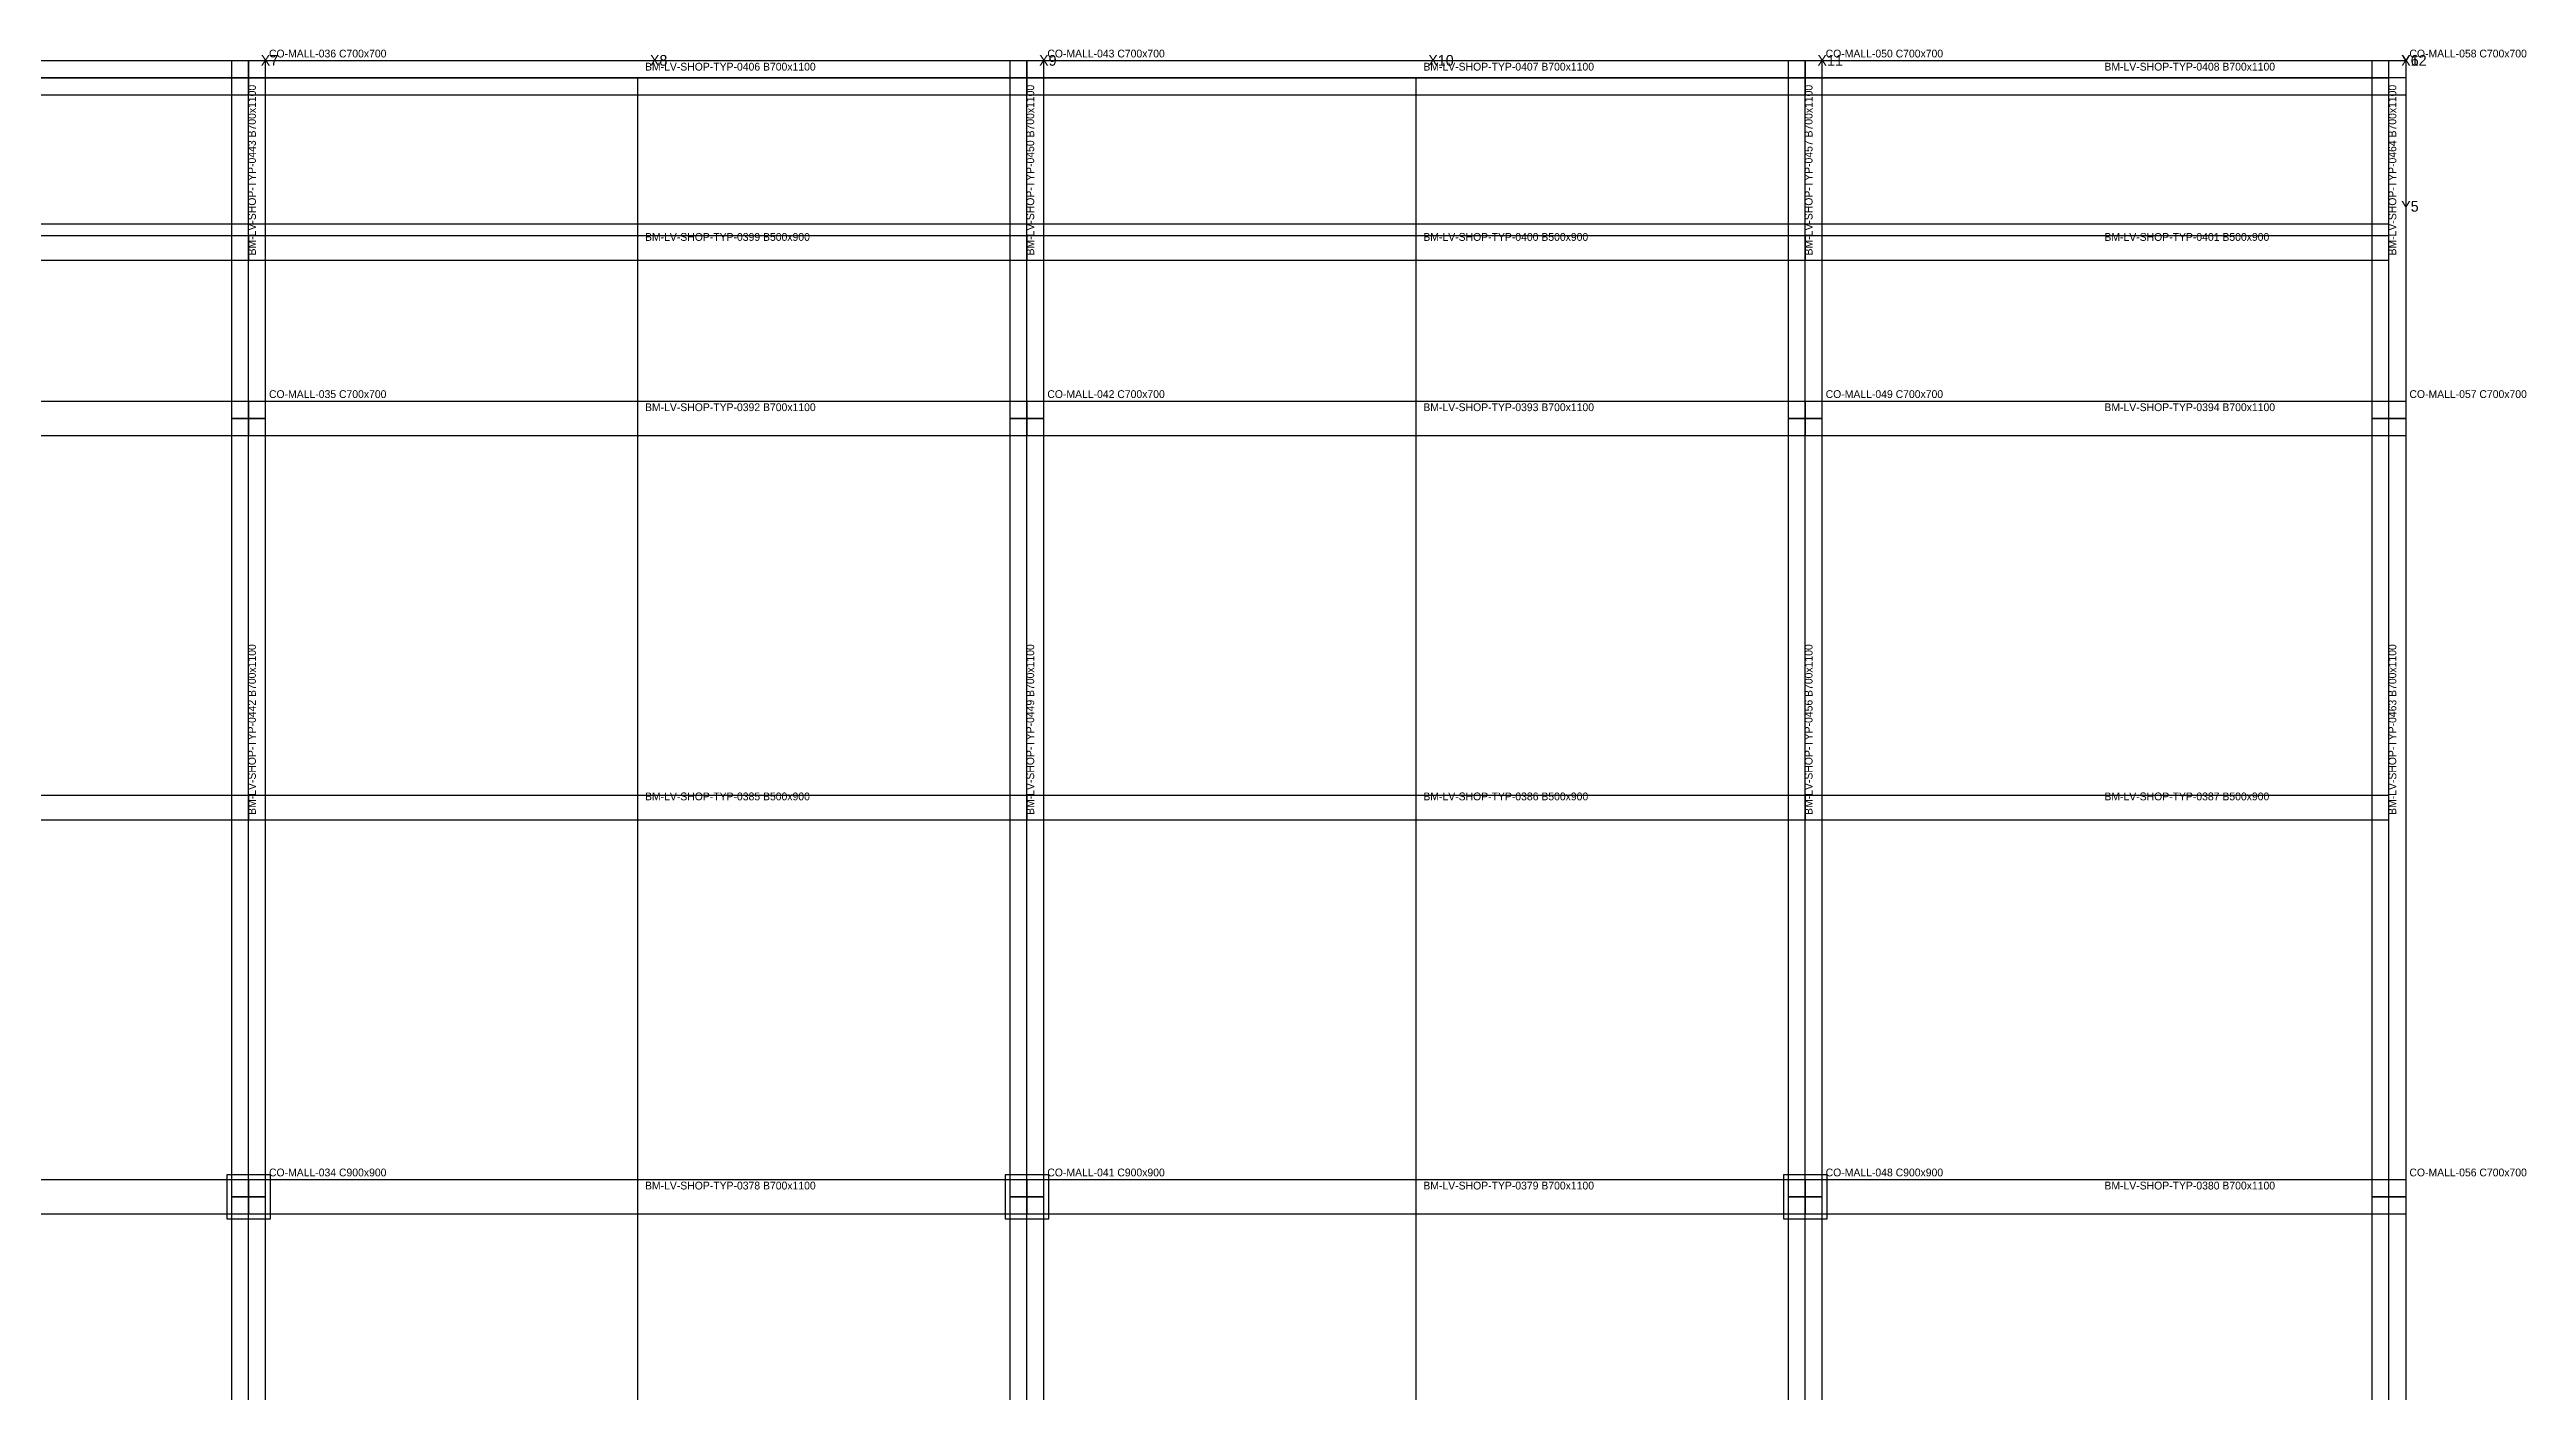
# Model space of a CAD drawing. Header units: millimetres. Extents: x -450 to 225826, y -254450 to 109948.
# Drawn here: x 55909 to 106826, y -52002 to -24418 of the extents above; entities that cross this region are included whole.
import ezdxf

# ---------------------------------------------------------------- set-up
doc = ezdxf.new("R2010")
doc.units = ezdxf.units.MM
for name, color, linetype in [('LV-SHOP-TYP_BEAM', 5, 'Continuous'), ('LV-SHOP-TYP_COLUMN', 1, 'Continuous'), ('LV-SHOP-TYP_GRID', 8, 'Continuous'), ('LV-SHOP-TYP_KEEP_OUT', 4, 'Continuous'), ('LV-SHOP-TYP_SLAB', 7, 'Continuous'), ('TEXT', 7, 'Continuous')]:
    doc.layers.add(name, color=color, linetype=linetype)

msp = doc.modelspace()

# ---------------------------------------------------------------- linework, layer by layer
at = {"layer": 'LV-SHOP-TYP_BEAM'}
for points in [[(44000, -24650), (44000, -25350), (60000, -25350), (60000, -24650), (44000, -24650)], [(60000, -24650), (60000, -25350), (76000, -25350), (76000, -24650), (60000, -24650)], [(76000, -24650), (76000, -25350), (92000, -25350), (92000, -24650), (76000, -24650)], [(92000, -24650), (92000, -25350), (104000, -25350), (104000, -24650), (92000, -24650)], [(59650, -32000), (60350, -32000), (60350, -25000), (59650, -25000), (59650, -32000)], [(75650, -32000), (76350, -32000), (76350, -25000), (75650, -25000), (75650, -32000)], [(91650, -32000), (92350, -32000), (92350, -25000), (91650, -25000), (91650, -32000)], [(103650, -32000), (104350, -32000), (104350, -25000), (103650, -25000), (103650, -32000)], [(44000, -28250), (44000, -28750), (60000, -28750), (60000, -28250), (44000, -28250)], [(60000, -28250), (60000, -28750), (76000, -28750), (76000, -28250), (60000, -28250)], [(76000, -28250), (76000, -28750), (92000, -28750), (92000, -28250), (76000, -28250)], [(92000, -28250), (92000, -28750), (104000, -28750), (104000, -28250), (92000, -28250)], [(44000, -31650), (44000, -32350), (60000, -32350), (60000, -31650), (44000, -31650)], [(59650, -48000), (60350, -48000), (60350, -32000), (59650, -32000), (59650, -48000)], [(60000, -31650), (60000, -32350), (76000, -32350), (76000, -31650), (60000, -31650)], [(75650, -48000), (76350, -48000), (76350, -32000), (75650, -32000), (75650, -48000)], [(76000, -31650), (76000, -32350), (92000, -32350), (92000, -31650), (76000, -31650)], [(91650, -48000), (92350, -48000), (92350, -32000), (91650, -32000), (91650, -48000)], [(92000, -31650), (92000, -32350), (104000, -32350), (104000, -31650), (92000, -31650)], [(103650, -48000), (104350, -48000), (104350, -32000), (103650, -32000), (103650, -48000)], [(44000, -39750), (44000, -40250), (60000, -40250), (60000, -39750), (44000, -39750)], [(60000, -39750), (60000, -40250), (76000, -40250), (76000, -39750), (60000, -39750)], [(76000, -39750), (76000, -40250), (92000, -40250), (92000, -39750), (76000, -39750)], [(92000, -39750), (92000, -40250), (104000, -40250), (104000, -39750), (92000, -39750)], [(44000, -47650), (44000, -48350), (60000, -48350), (60000, -47650), (44000, -47650)], [(60000, -47650), (60000, -48350), (76000, -48350), (76000, -47650), (60000, -47650)], [(76000, -47650), (76000, -48350), (92000, -48350), (92000, -47650), (76000, -47650)], [(92000, -47650), (92000, -48350), (104000, -48350), (104000, -47650), (92000, -47650)], [(59650, -64000), (60350, -64000), (60350, -48000), (59650, -48000), (59650, -64000)], [(75650, -64000), (76350, -64000), (76350, -48000), (75650, -48000), (75650, -64000)], [(91650, -64000), (92350, -64000), (92350, -48000), (91650, -48000), (91650, -64000)], [(103650, -64000), (104350, -64000), (104350, -48000), (103650, -48000), (103650, -64000)]]:
    msp.add_lwpolyline(points, close=True, dxfattribs=at)
at = {"layer": 'LV-SHOP-TYP_COLUMN'}
for points in [[(59650, -25350), (60350, -25350), (60350, -24650), (59650, -24650), (59650, -25350)], [(75650, -25350), (76350, -25350), (76350, -24650), (75650, -24650), (75650, -25350)], [(91650, -25350), (92350, -25350), (92350, -24650), (91650, -24650), (91650, -25350)], [(103650, -25350), (104350, -25350), (104350, -24650), (103650, -24650), (103650, -25350)], [(59650, -32350), (60350, -32350), (60350, -31650), (59650, -31650), (59650, -32350)], [(75650, -32350), (76350, -32350), (76350, -31650), (75650, -31650), (75650, -32350)], [(91650, -32350), (92350, -32350), (92350, -31650), (91650, -31650), (91650, -32350)], [(103650, -32350), (104350, -32350), (104350, -31650), (103650, -31650), (103650, -32350)], [(59550, -48450), (60450, -48450), (60450, -47550), (59550, -47550), (59550, -48450)], [(75550, -48450), (76450, -48450), (76450, -47550), (75550, -47550), (75550, -48450)], [(91550, -48450), (92450, -48450), (92450, -47550), (91550, -47550), (91550, -48450)], [(103650, -48350), (104350, -48350), (104350, -47650), (103650, -47650), (103650, -48350)]]:
    msp.add_lwpolyline(points, close=True, dxfattribs=at)
at = {"layer": 'LV-SHOP-TYP_GRID'}
for points in [[(0, -25000), (104000, -25000)], [(60000, -127000), (60000, -25000)], [(68000, -127000), (68000, -25000)], [(76000, -127000), (76000, -25000)], [(84000, -127000), (84000, -25000)], [(92000, -127000), (92000, -25000)], [(104000, -127000), (104000, -25000)], [(0, -28000), (104000, -28000)]]:
    msp.add_lwpolyline(points, dxfattribs=at)
at = {"layer": 'LV-SHOP-TYP_KEEP_OUT'}
msp.add_lwpolyline([(0, -28000), (104000, -28000), (104000, -25000), (0, -25000), (0, -28000)], close=True, dxfattribs=at)
at = {"layer": 'LV-SHOP-TYP_SLAB'}
msp.add_lwpolyline([(0, -127000), (104000, -127000), (104000, -25000), (0, -25000), (0, -127000)], close=True, dxfattribs=at)

# ---------------------------------------------------------------- texts
at = {"layer": 'TEXT'}
for s, height, p in [('CO-MALL-036 C700x700', 160, (60420, -24580)), ('CO-MALL-043 C700x700', 160, (76420, -24580)), ('CO-MALL-050 C700x700', 160, (92420, -24580)), ('CO-MALL-058 C700x700', 160, (104420, -24580)), ('X7', 220, (60250, -24750)), ('BM-LV-SHOP-TYP-0406 B700x1100', 160, (68150, -24850)), ('X8', 220, (68250, -24750)), ('X9', 220, (76250, -24750)), ('BM-LV-SHOP-TYP-0407 B700x1100', 160, (84150, -24850)), ('X10', 220, (84250, -24750)), ('X11', 220, (92250, -24750)), ('BM-LV-SHOP-TYP-0408 B700x1100', 160, (98150, -24850)), ('Y6', 220, (104250, -24750)), ('X12', 220, (104250, -24750)), ('Y5', 220, (104250, -27750)), ('BM-LV-SHOP-TYP-0399 B500x900', 160, (68150, -28350)), ('BM-LV-SHOP-TYP-0400 B500x900', 160, (84150, -28350)), ('BM-LV-SHOP-TYP-0401 B500x900', 160, (98150, -28350)), ('CO-MALL-035 C700x700', 160, (60420, -31580)), ('CO-MALL-042 C700x700', 160, (76420, -31580)), ('CO-MALL-049 C700x700', 160, (92420, -31580)), ('CO-MALL-057 C700x700', 160, (104420, -31580)), ('BM-LV-SHOP-TYP-0392 B700x1100', 160, (68150, -31850)), ('BM-LV-SHOP-TYP-0393 B700x1100', 160, (84150, -31850)), ('BM-LV-SHOP-TYP-0394 B700x1100', 160, (98150, -31850)), ('BM-LV-SHOP-TYP-0385 B500x900', 160, (68150, -39850)), ('BM-LV-SHOP-TYP-0386 B500x900', 160, (84150, -39850)), ('BM-LV-SHOP-TYP-0387 B500x900', 160, (98150, -39850)), ('CO-MALL-034 C900x900', 160, (60420, -47580)), ('BM-LV-SHOP-TYP-0378 B700x1100', 160, (68150, -47850)), ('CO-MALL-041 C900x900', 160, (76420, -47580)), ('BM-LV-SHOP-TYP-0379 B700x1100', 160, (84150, -47850)), ('CO-MALL-048 C900x900', 160, (92420, -47580)), ('BM-LV-SHOP-TYP-0380 B700x1100', 160, (98150, -47850)), ('CO-MALL-056 C700x700', 160, (104420, -47580))]:
    msp.add_text(s, height=height, dxfattribs=at).set_placement(p)
for s, p in [('BM-LV-SHOP-TYP-0443 B700x1100', (60150, -28650)), ('BM-LV-SHOP-TYP-0450 B700x1100', (76150, -28650)), ('BM-LV-SHOP-TYP-0457 B700x1100', (92150, -28650)), ('BM-LV-SHOP-TYP-0464 B700x1100', (104150, -28650)), ('BM-LV-SHOP-TYP-0442 B700x1100', (60150, -40150)), ('BM-LV-SHOP-TYP-0449 B700x1100', (76150, -40150)), ('BM-LV-SHOP-TYP-0456 B700x1100', (92150, -40150)), ('BM-LV-SHOP-TYP-0463 B700x1100', (104150, -40150))]:
    msp.add_text(s, height=160, rotation=90, dxfattribs=at).set_placement(p)

doc.saveas('drawing.dxf')
